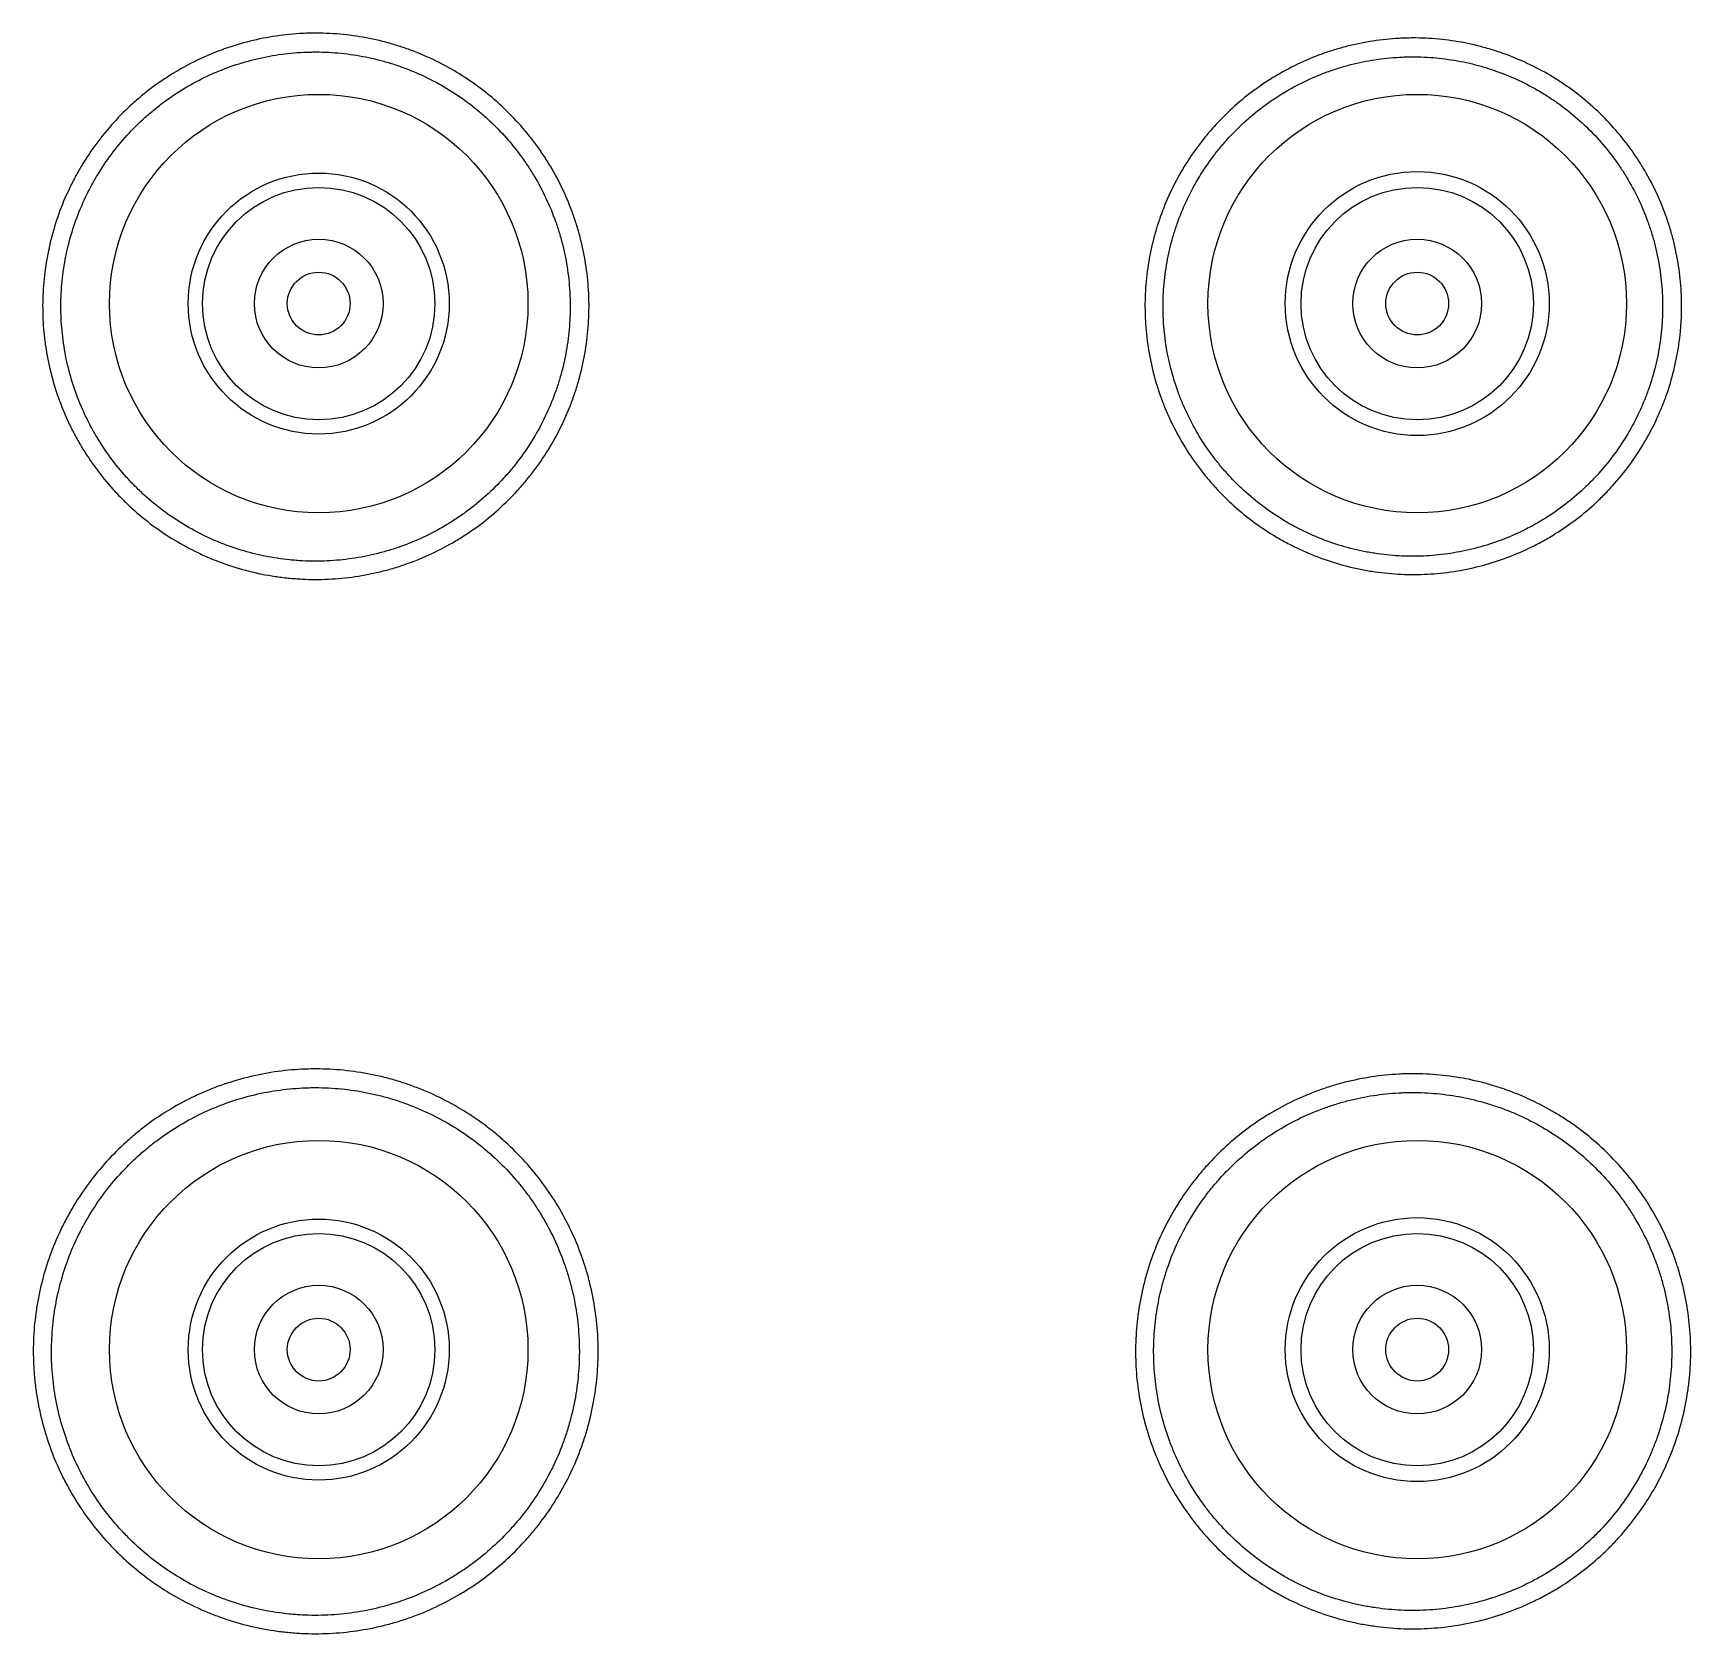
# Model space of a CAD drawing. Extents: x 60870 to 61464, y -29263 to -28843.
# Drawn here: x 61143.45 to 61175.14, y -29084.82 to -29054.22 of the extents above; entities that cross this region are included whole.
import ezdxf

# ---------------------------------------------------------------- set-up
doc = ezdxf.new("R2010")
doc.units = 0
doc.header["$LTSCALE"] = 7
doc.header["$MEASUREMENT"] = 0
doc.layers.add('08_ALL_FEATURES', color=7, linetype='CONTINUOUS')

msp = doc.modelspace()

# ---------------------------------------------------------------- linework, layer by layer
at = {"layer": '08_ALL_FEATURES', "color": 7, "linetype": 'Continuous'}
for centre, radius in [((61148.912, -29059.39), 4), ((61169.911, -29059.39), 4), ((61148.912, -29059.39), 2.495), ((61169.911, -29059.39), 2.523), ((61148.912, -29059.39), 2.221), ((61169.911, -29059.39), 2.221), ((61148.912, -29059.39), 1.23), ((61169.911, -29059.39), 1.23), ((61148.912, -29059.39), 0.6), ((61169.911, -29059.39), 0.6), ((61148.912, -29079.389), 4), ((61169.911, -29079.389), 4), ((61148.912, -29079.389), 2.495), ((61169.911, -29079.389), 2.523), ((61148.912, -29079.389), 2.221), ((61169.911, -29079.389), 2.221), ((61148.912, -29079.389), 1.23), ((61169.911, -29079.389), 1.23), ((61148.912, -29079.389), 0.6), ((61169.911, -29079.389), 0.6)]:
    msp.add_circle(centre, radius, dxfattribs=at)
for points, knots in [([(61143.69, -29060.197), (61143.683, -29060.154), (61143.678, -29060.112), (61143.667, -29060.026), (61143.653, -29059.898), (61143.644, -29059.77), (61143.633, -29059.515), (61143.633, -29059.174), (61143.667, -29058.835), (61143.706, -29058.581), (61143.72, -29058.497), (61143.746, -29058.37), (61143.755, -29058.328), (61143.774, -29058.244), (61143.784, -29058.202), (61143.837, -29057.995), (61143.936, -29057.669), (61144.067, -29057.355), (61144.177, -29057.124), (61144.216, -29057.048), (61144.276, -29056.934), (61144.297, -29056.897), (61144.34, -29056.822), (61144.361, -29056.785), (61144.472, -29056.6), (61144.568, -29056.458), (61144.772, -29056.185), (61144.988, -29055.923), (61145.229, -29055.682), (61145.388, -29055.538), (61145.421, -29055.51), (61145.486, -29055.454), (61145.519, -29055.426), (61145.619, -29055.344), (61145.687, -29055.292), (61145.893, -29055.139), (61146.177, -29054.951), (61146.477, -29054.791), (61146.709, -29054.682), (61146.787, -29054.647), (61146.906, -29054.598), (61146.946, -29054.582), (61147.026, -29054.551), (61147.067, -29054.536), (61147.269, -29054.464), (61147.433, -29054.415), (61147.764, -29054.333), (61147.93, -29054.3), (61148.267, -29054.251), (61148.437, -29054.234), (61148.651, -29054.224), (61148.694, -29054.222), (61148.781, -29054.22), (61148.824, -29054.22), (61148.953, -29054.22), (61149.038, -29054.222), (61149.294, -29054.235), (61149.633, -29054.269), (61149.967, -29054.336), (61150.215, -29054.399), (61150.298, -29054.422), (61150.421, -29054.459), (61150.462, -29054.472), (61150.544, -29054.5), (61150.585, -29054.514), (61150.787, -29054.586), (61150.944, -29054.652), (61151.252, -29054.798), (61151.402, -29054.878), (61151.693, -29055.054), (61151.835, -29055.149), (61152.008, -29055.277), (61152.042, -29055.303), (61152.11, -29055.357), (61152.211, -29055.437), (61152.308, -29055.521), (61152.497, -29055.693), (61152.737, -29055.935), (61152.953, -29056.198), (61153.106, -29056.404), (61153.155, -29056.475), (61153.227, -29056.582), (61153.25, -29056.618), (61153.296, -29056.691), (61153.319, -29056.728), (61153.429, -29056.912), (61153.589, -29057.214), (61153.719, -29057.529), (61153.805, -29057.772), (61153.832, -29057.853), (61153.869, -29057.977), (61153.881, -29058.018), (61153.904, -29058.101), (61153.915, -29058.143), (61153.967, -29058.351), (61154.033, -29058.687), (61154.065, -29059.028), (61154.075, -29059.243), (61154.077, -29059.287), (61154.079, -29059.373), (61154.08, -29059.502), (61154.076, -29059.63), (61154.063, -29059.885), (61154.028, -29060.224), (61153.961, -29060.558), (61153.898, -29060.807), (61153.875, -29060.889), (61153.837, -29061.013), (61153.824, -29061.054), (61153.797, -29061.135), (61153.782, -29061.176), (61153.71, -29061.377), (61153.578, -29061.692), (61153.417, -29061.992), (61153.241, -29062.284), (61153.146, -29062.426), (61153.017, -29062.598), (61152.991, -29062.633), (61152.937, -29062.7), (61152.857, -29062.8), (61152.773, -29062.897), (61152.6, -29063.086), (61152.359, -29063.326), (61152.095, -29063.542), (61151.923, -29063.669), (61151.888, -29063.694), (61151.818, -29063.743), (61151.782, -29063.767), (61151.675, -29063.839), (61151.602, -29063.885), (61151.381, -29064.016), (61151.08, -29064.176), (61150.766, -29064.305), (61150.525, -29064.391), (61150.443, -29064.418), (61150.32, -29064.455), (61150.279, -29064.467), (61150.196, -29064.489), (61150.154, -29064.5), (61149.945, -29064.552), (61149.777, -29064.585), (61149.44, -29064.634), (61149.271, -29064.65), (61148.931, -29064.666), (61148.76, -29064.666), (61148.546, -29064.655), (61148.503, -29064.652), (61148.418, -29064.646), (61148.375, -29064.642), (61148.246, -29064.629), (61148.161, -29064.618), (61147.908, -29064.58), (61147.574, -29064.513), (61147.248, -29064.413), (61147.007, -29064.326), (61146.927, -29064.295), (61146.809, -29064.246), (61146.769, -29064.229), (61146.69, -29064.194), (61146.651, -29064.176), (61146.457, -29064.083), (61146.307, -29064.002), (61146.015, -29063.827), (61145.874, -29063.732), (61145.601, -29063.528), (61145.469, -29063.42), (61145.31, -29063.275), (61145.279, -29063.246), (61145.216, -29063.186), (61145.124, -29063.096), (61145.036, -29063.003), (61144.864, -29062.813), (61144.649, -29062.549), (61144.46, -29062.265), (61144.329, -29062.045), (61144.287, -29061.971), (61144.226, -29061.857), (61144.206, -29061.818), (61144.168, -29061.741), (61144.149, -29061.703), (61144.058, -29061.508), (61143.928, -29061.193), (61143.83, -29060.867), (61143.748, -29060.536), (61143.714, -29060.368), (61143.69, -29060.197)], [0, 0, 0, 0, 0.003906, 0.003906, 0.007812, 0.015625, 0.015625, 0.03125, 0.046875, 0.046875, 0.054687, 0.054687, 0.058594, 0.058594, 0.0625, 0.0625, 0.078125, 0.09375, 0.09375, 0.101562, 0.101562, 0.105469, 0.105469, 0.109375, 0.109375, 0.125, 0.125, 0.140625, 0.15625, 0.15625, 0.160156, 0.160156, 0.164062, 0.164062, 0.171875, 0.171875, 0.1875, 0.203125, 0.203125, 0.210937, 0.210937, 0.214844, 0.214844, 0.21875, 0.21875, 0.234375, 0.234375, 0.25, 0.25, 0.265625, 0.265625, 0.269531, 0.269531, 0.273437, 0.273437, 0.28125, 0.28125, 0.296875, 0.3125, 0.3125, 0.320312, 0.320312, 0.324219, 0.324219, 0.328125, 0.328125, 0.34375, 0.34375, 0.359375, 0.359375, 0.375, 0.375, 0.378906, 0.378906, 0.382812, 0.390625, 0.390625, 0.40625, 0.421875, 0.421875, 0.429687, 0.429687, 0.433594, 0.433594, 0.4375, 0.4375, 0.453125, 0.46875, 0.46875, 0.476562, 0.476562, 0.480469, 0.480469, 0.484375, 0.484375, 0.5, 0.515625, 0.515625, 0.519531, 0.519531, 0.523437, 0.53125, 0.53125, 0.546875, 0.5625, 0.5625, 0.570312, 0.570312, 0.574219, 0.574219, 0.578125, 0.578125, 0.59375, 0.609375, 0.609375, 0.625, 0.625, 0.628906, 0.628906, 0.632812, 0.640625, 0.640625, 0.65625, 0.671875, 0.671875, 0.675781, 0.675781, 0.679687, 0.679687, 0.6875, 0.6875, 0.703125, 0.71875, 0.71875, 0.726562, 0.726562, 0.730469, 0.730469, 0.734375, 0.734375, 0.75, 0.75, 0.765625, 0.765625, 0.78125, 0.78125, 0.785156, 0.785156, 0.789062, 0.789062, 0.796875, 0.796875, 0.8125, 0.828125, 0.828125, 0.835937, 0.835937, 0.839844, 0.839844, 0.84375, 0.84375, 0.859375, 0.859375, 0.875, 0.875, 0.890625, 0.890625, 0.894531, 0.894531, 0.898437, 0.90625, 0.90625, 0.921875, 0.9375, 0.9375, 0.945312, 0.945312, 0.949219, 0.949219, 0.953125, 0.953125, 0.96875, 0.984375, 0.984375, 1, 1, 1, 1]), ([(61170.609, -29064.511), (61170.525, -29064.524), (61170.441, -29064.534), (61170.274, -29064.551), (61170.19, -29064.558), (61169.94, -29064.571), (61169.606, -29064.573), (61169.272, -29064.541), (61169.064, -29064.511), (61169.022, -29064.505), (61168.939, -29064.491), (61168.897, -29064.483), (61168.773, -29064.459), (61168.69, -29064.441), (61168.445, -29064.381), (61168.125, -29064.285), (61167.815, -29064.158), (61167.588, -29064.052), (61167.513, -29064.014), (61167.401, -29063.955), (61167.364, -29063.935), (61167.29, -29063.894), (61167.253, -29063.873), (61167.072, -29063.765), (61166.932, -29063.672), (61166.662, -29063.474), (61166.403, -29063.263), (61166.165, -29063.027), (61166.022, -29062.872), (61165.994, -29062.84), (61165.939, -29062.776), (61165.911, -29062.744), (61165.831, -29062.646), (61165.779, -29062.58), (61165.628, -29062.378), (61165.441, -29062.101), (61165.282, -29061.807), (61165.173, -29061.58), (61165.139, -29061.503), (61165.09, -29061.387), (61165.074, -29061.347), (61165.043, -29061.269), (61165.028, -29061.229), (61164.956, -29061.031), (61164.907, -29060.87), (61164.824, -29060.546), (61164.791, -29060.383), (61164.741, -29060.052), (61164.723, -29059.885), (61164.712, -29059.674), (61164.71, -29059.632), (61164.708, -29059.547), (61164.706, -29059.421), (61164.708, -29059.295), (61164.72, -29059.043), (61164.751, -29058.71), (61164.815, -29058.382), (61164.875, -29058.137), (61164.897, -29058.056), (61164.933, -29057.935), (61164.946, -29057.894), (61164.972, -29057.814), (61164.985, -29057.774), (61165.056, -29057.575), (61165.183, -29057.265), (61165.339, -29056.97), (61165.509, -29056.682), (61165.602, -29056.542), (61165.727, -29056.371), (61165.753, -29056.338), (61165.804, -29056.271), (61165.883, -29056.172), (61165.965, -29056.076), (61166.133, -29055.889), (61166.368, -29055.652), (61166.626, -29055.438), (61166.827, -29055.287), (61166.896, -29055.238), (61167.036, -29055.143), (61167.108, -29055.098), (61167.324, -29054.967), (61167.619, -29054.807), (61167.928, -29054.678), (61168.165, -29054.591), (61168.245, -29054.565), (61168.407, -29054.515), (61168.489, -29054.492), (61168.734, -29054.429), (61169.063, -29054.363), (61169.398, -29054.328), (61169.61, -29054.317), (61169.652, -29054.315), (61169.736, -29054.313), (61169.863, -29054.311), (61169.989, -29054.314), (61170.24, -29054.325), (61170.572, -29054.357), (61170.901, -29054.421), (61171.146, -29054.481), (61171.227, -29054.504), (61171.389, -29054.552), (61171.47, -29054.578), (61171.708, -29054.663), (61172.017, -29054.79), (61172.313, -29054.946), (61172.529, -29055.075), (61172.6, -29055.119), (61172.705, -29055.189), (61172.74, -29055.213), (61172.809, -29055.261), (61172.843, -29055.286), (61173.014, -29055.411), (61173.144, -29055.517), (61173.393, -29055.741), (61173.63, -29055.977), (61173.843, -29056.235), (61173.969, -29056.404), (61173.994, -29056.438), (61174.043, -29056.507), (61174.067, -29056.542), (61174.138, -29056.647), (61174.183, -29056.718), (61174.314, -29056.934), (61174.472, -29057.228), (61174.601, -29057.537), (61174.687, -29057.773), (61174.714, -29057.853), (61174.751, -29057.973), (61174.763, -29058.014), (61174.786, -29058.095), (61174.797, -29058.136), (61174.849, -29058.341), (61174.882, -29058.506), (61174.932, -29058.836), (61174.949, -29059.003), (61174.966, -29059.336), (61174.967, -29059.504), (61174.958, -29059.715), (61174.955, -29059.757), (61174.949, -29059.841), (61174.946, -29059.884), (61174.934, -29060.01), (61174.924, -29060.093), (61174.888, -29060.342), (61174.823, -29060.67), (61174.728, -29060.991), (61174.644, -29061.228), (61174.614, -29061.307), (61174.566, -29061.424), (61174.549, -29061.463), (61174.515, -29061.54), (61174.498, -29061.579), (61174.408, -29061.77), (61174.251, -29062.066), (61174.067, -29062.344), (61173.868, -29062.614), (61173.762, -29062.744), (61173.621, -29062.901), (61173.592, -29062.932), (61173.534, -29062.994), (61173.446, -29063.085), (61173.355, -29063.172), (61173.17, -29063.341), (61172.912, -29063.554), (61172.635, -29063.741), (61172.419, -29063.872), (61172.346, -29063.914), (61172.234, -29063.974), (61172.197, -29063.994), (61172.122, -29064.032), (61172.084, -29064.05), (61171.894, -29064.141), (61171.585, -29064.27), (61171.266, -29064.369), (61170.941, -29064.452), (61170.776, -29064.485), (61170.609, -29064.511)], [0, 0, 0, 0, 0.007813, 0.007813, 0.015625, 0.015625, 0.03125, 0.046875, 0.046875, 0.050781, 0.050781, 0.054688, 0.054688, 0.0625, 0.0625, 0.078125, 0.09375, 0.09375, 0.101563, 0.101563, 0.105469, 0.105469, 0.109375, 0.109375, 0.125, 0.125, 0.140625, 0.15625, 0.15625, 0.160156, 0.160156, 0.164063, 0.164063, 0.171875, 0.171875, 0.1875, 0.203125, 0.203125, 0.210938, 0.210938, 0.214844, 0.214844, 0.21875, 0.21875, 0.234375, 0.234375, 0.25, 0.25, 0.265625, 0.265625, 0.269531, 0.269531, 0.273438, 0.28125, 0.28125, 0.296875, 0.3125, 0.3125, 0.320313, 0.320313, 0.324219, 0.324219, 0.328125, 0.328125, 0.34375, 0.359375, 0.359375, 0.375, 0.375, 0.378906, 0.378906, 0.382813, 0.390625, 0.390625, 0.40625, 0.421875, 0.421875, 0.429688, 0.429688, 0.4375, 0.4375, 0.453125, 0.46875, 0.46875, 0.476563, 0.476563, 0.484375, 0.484375, 0.5, 0.515625, 0.515625, 0.519531, 0.519531, 0.523438, 0.53125, 0.53125, 0.546875, 0.5625, 0.5625, 0.570313, 0.570313, 0.578125, 0.578125, 0.59375, 0.609375, 0.609375, 0.617188, 0.617188, 0.621094, 0.621094, 0.625, 0.625, 0.640625, 0.640625, 0.65625, 0.671875, 0.671875, 0.675781, 0.675781, 0.679688, 0.679688, 0.6875, 0.6875, 0.703125, 0.71875, 0.71875, 0.726563, 0.726563, 0.730469, 0.730469, 0.734375, 0.734375, 0.75, 0.75, 0.765625, 0.765625, 0.78125, 0.78125, 0.785156, 0.785156, 0.789063, 0.789063, 0.796875, 0.796875, 0.8125, 0.828125, 0.828125, 0.835938, 0.835938, 0.839844, 0.839844, 0.84375, 0.84375, 0.859375, 0.875, 0.875, 0.890625, 0.890625, 0.894531, 0.894531, 0.898438, 0.90625, 0.90625, 0.921875, 0.9375, 0.9375, 0.945313, 0.945313, 0.949219, 0.949219, 0.953125, 0.953125, 0.96875, 0.984375, 0.984375, 1, 1, 1, 1]), ([(61144.034, -29060.148), (61144.057, -29060.307), (61144.088, -29060.464), (61144.164, -29060.772), (61144.255, -29061.076), (61144.376, -29061.371), (61144.461, -29061.552), (61144.479, -29061.588), (61144.514, -29061.66), (61144.533, -29061.696), (61144.589, -29061.802), (61144.628, -29061.871), (61144.751, -29062.077), (61144.927, -29062.341), (61145.127, -29062.587), (61145.287, -29062.765), (61145.369, -29062.851), (61145.455, -29062.936), (61145.513, -29062.991), (61145.542, -29063.019), (61145.69, -29063.154), (61145.813, -29063.255), (61146.068, -29063.445), (61146.199, -29063.533), (61146.471, -29063.697), (61146.611, -29063.773), (61146.792, -29063.859), (61146.829, -29063.876), (61146.902, -29063.909), (61147.012, -29063.956), (61147.124, -29064), (61147.349, -29064.081), (61147.652, -29064.173), (61147.963, -29064.236), (61148.199, -29064.272), (61148.279, -29064.282), (61148.398, -29064.294), (61148.438, -29064.298), (61148.518, -29064.304), (61148.558, -29064.307), (61148.758, -29064.317), (61149.076, -29064.318), (61149.392, -29064.288), (61149.706, -29064.242), (61149.863, -29064.212), (61150.057, -29064.163), (61150.096, -29064.153), (61150.174, -29064.132), (61150.289, -29064.099), (61150.403, -29064.062), (61150.628, -29063.982), (61150.921, -29063.862), (61151.202, -29063.713), (61151.407, -29063.591), (61151.475, -29063.548), (61151.576, -29063.481), (61151.609, -29063.459), (61151.674, -29063.413), (61151.837, -29063.296), (61152.114, -29063.07), (61152.339, -29062.847), (61152.499, -29062.671), (61152.552, -29062.61), (61152.653, -29062.487), (61152.703, -29062.424), (61152.847, -29062.231), (61152.936, -29062.099), (61153.1, -29061.827), (61153.251, -29061.548), (61153.374, -29061.254), (61153.442, -29061.067), (61153.455, -29061.029), (61153.48, -29060.953), (61153.493, -29060.914), (61153.528, -29060.799), (61153.55, -29060.722), (61153.608, -29060.49), (61153.671, -29060.179), (61153.704, -29059.864), (61153.716, -29059.625), (61153.719, -29059.546), (61153.719, -29059.426), (61153.719, -29059.386), (61153.717, -29059.305), (61153.716, -29059.265), (61153.707, -29059.065), (61153.676, -29058.747), (61153.615, -29058.433), (61153.567, -29058.239), (61153.557, -29058.2), (61153.536, -29058.123), (61153.525, -29058.084), (61153.49, -29057.969), (61153.465, -29057.893), (61153.385, -29057.667), (61153.263, -29057.373), (61153.114, -29057.091), (61153.012, -29056.919), (61152.991, -29056.885), (61152.948, -29056.817), (61152.926, -29056.784), (61152.859, -29056.683), (61152.813, -29056.618), (61152.671, -29056.426), (61152.47, -29056.18), (61152.246, -29055.955), (61152.07, -29055.794), (61151.979, -29055.716), (61151.886, -29055.641), (61151.822, -29055.591), (61151.79, -29055.567), (61151.63, -29055.447), (61151.497, -29055.358), (61151.225, -29055.195), (61151.086, -29055.12), (61150.799, -29054.983), (61150.652, -29054.922), (61150.464, -29054.854), (61150.426, -29054.841), (61150.35, -29054.816), (61150.311, -29054.803), (61150.196, -29054.768), (61150.119, -29054.747), (61149.888, -29054.688), (61149.577, -29054.626), (61149.261, -29054.594), (61149.022, -29054.582), (61148.942, -29054.58), (61148.822, -29054.579), (61148.782, -29054.58), (61148.702, -29054.582), (61148.662, -29054.583), (61148.462, -29054.593), (61148.303, -29054.608), (61147.989, -29054.654), (61147.834, -29054.684), (61147.526, -29054.761), (61147.373, -29054.807), (61147.184, -29054.874), (61147.146, -29054.888), (61147.072, -29054.917), (61146.96, -29054.961), (61146.85, -29055.009), (61146.635, -29055.111), (61146.355, -29055.26), (61146.09, -29055.435), (61145.897, -29055.577), (61145.834, -29055.627), (61145.741, -29055.703), (61145.71, -29055.729), (61145.649, -29055.781), (61145.619, -29055.807), (61145.471, -29055.941), (61145.246, -29056.165), (61145.044, -29056.41), (61144.854, -29056.665), (61144.765, -29056.797), (61144.641, -29057.004), (61144.601, -29057.073), (61144.525, -29057.214), (61144.489, -29057.285), (61144.387, -29057.5), (61144.265, -29057.793), (61144.172, -29058.097), (61144.123, -29058.29), (61144.113, -29058.329), (61144.096, -29058.407), (61144.087, -29058.446), (61144.063, -29058.565), (61144.049, -29058.643), (61144.014, -29058.88), (61143.982, -29059.196), (61143.981, -29059.513), (61143.995, -29059.83), (61144.011, -29059.989), (61144.034, -29060.148)], [0, 0, 0, 0, 0.015625, 0.015625, 0.03125, 0.046875, 0.046875, 0.050781, 0.050781, 0.054688, 0.054688, 0.0625, 0.0625, 0.078125, 0.09375, 0.09375, 0.101563, 0.105469, 0.105469, 0.109375, 0.109375, 0.125, 0.125, 0.140625, 0.140625, 0.15625, 0.15625, 0.160156, 0.160156, 0.164063, 0.171875, 0.171875, 0.1875, 0.203125, 0.203125, 0.210938, 0.210938, 0.214844, 0.214844, 0.21875, 0.21875, 0.234375, 0.25, 0.25, 0.265625, 0.265625, 0.269531, 0.269531, 0.273438, 0.28125, 0.28125, 0.296875, 0.3125, 0.3125, 0.320313, 0.320313, 0.324219, 0.324219, 0.328125, 0.34375, 0.359375, 0.359375, 0.367188, 0.367188, 0.375, 0.375, 0.390625, 0.390625, 0.40625, 0.421875, 0.421875, 0.425781, 0.425781, 0.429688, 0.429688, 0.4375, 0.4375, 0.453125, 0.46875, 0.46875, 0.476563, 0.476563, 0.480469, 0.480469, 0.484375, 0.484375, 0.5, 0.515625, 0.515625, 0.519531, 0.519531, 0.523438, 0.523438, 0.53125, 0.53125, 0.546875, 0.5625, 0.5625, 0.566406, 0.566406, 0.570313, 0.570313, 0.578125, 0.578125, 0.59375, 0.609375, 0.609375, 0.617188, 0.621094, 0.621094, 0.625, 0.625, 0.640625, 0.640625, 0.65625, 0.65625, 0.671875, 0.671875, 0.675781, 0.675781, 0.679688, 0.679688, 0.6875, 0.6875, 0.703125, 0.71875, 0.71875, 0.726563, 0.726563, 0.730469, 0.730469, 0.734375, 0.734375, 0.75, 0.75, 0.765625, 0.765625, 0.78125, 0.78125, 0.785156, 0.785156, 0.789063, 0.796875, 0.796875, 0.8125, 0.828125, 0.828125, 0.835938, 0.835938, 0.839844, 0.839844, 0.84375, 0.84375, 0.859375, 0.875, 0.875, 0.890625, 0.890625, 0.898438, 0.898438, 0.90625, 0.90625, 0.921875, 0.9375, 0.9375, 0.941406, 0.941406, 0.945313, 0.945313, 0.953125, 0.953125, 0.96875, 0.984375, 0.984375, 1, 1, 1, 1]), ([(61170.553, -29064.165), (61170.709, -29064.141), (61170.863, -29064.11), (61171.165, -29064.032), (61171.462, -29063.94), (61171.749, -29063.82), (61171.926, -29063.735), (61171.961, -29063.718), (61172.031, -29063.682), (61172.066, -29063.664), (61172.17, -29063.607), (61172.238, -29063.568), (61172.439, -29063.447), (61172.697, -29063.272), (61172.936, -29063.073), (61173.109, -29062.915), (61173.193, -29062.834), (61173.275, -29062.749), (61173.329, -29062.692), (61173.356, -29062.663), (61173.487, -29062.517), (61173.586, -29062.395), (61173.77, -29062.144), (61173.941, -29061.885), (61174.087, -29061.609), (61174.17, -29061.431), (61174.187, -29061.395), (61174.218, -29061.323), (61174.233, -29061.287), (61174.278, -29061.178), (61174.306, -29061.104), (61174.384, -29060.883), (61174.472, -29060.585), (61174.532, -29060.279), (61174.565, -29060.047), (61174.574, -29059.97), (61174.585, -29059.852), (61174.589, -29059.813), (61174.594, -29059.734), (61174.596, -29059.695), (61174.605, -29059.499), (61174.604, -29059.343), (61174.587, -29059.032), (61174.571, -29058.877), (61174.524, -29058.57), (61174.493, -29058.416), (61174.444, -29058.226), (61174.434, -29058.188), (61174.413, -29058.112), (61174.379, -29057.999), (61174.342, -29057.888), (61174.262, -29057.668), (61174.141, -29057.381), (61173.993, -29057.107), (61173.872, -29056.906), (61173.829, -29056.84), (61173.763, -29056.742), (61173.741, -29056.709), (61173.695, -29056.645), (61173.579, -29056.487), (61173.355, -29056.217), (61173.134, -29055.998), (61172.902, -29055.79), (61172.781, -29055.691), (61172.59, -29055.551), (61172.526, -29055.506), (61172.395, -29055.42), (61172.329, -29055.378), (61172.128, -29055.259), (61171.853, -29055.114), (61171.564, -29054.996), (61171.379, -29054.931), (61171.342, -29054.918), (61171.267, -29054.894), (61171.23, -29054.882), (61171.117, -29054.848), (61171.041, -29054.828), (61170.813, -29054.772), (61170.507, -29054.713), (61170.197, -29054.684), (61169.963, -29054.673), (61169.885, -29054.672), (61169.768, -29054.672), (61169.728, -29054.673), (61169.65, -29054.675), (61169.61, -29054.677), (61169.414, -29054.687), (61169.102, -29054.72), (61168.795, -29054.782), (61168.605, -29054.831), (61168.567, -29054.841), (61168.491, -29054.863), (61168.454, -29054.874), (61168.341, -29054.909), (61168.266, -29054.934), (61168.046, -29055.014), (61167.758, -29055.136), (61167.483, -29055.285), (61167.316, -29055.386), (61167.282, -29055.407), (61167.216, -29055.45), (61167.183, -29055.471), (61167.085, -29055.538), (61167.021, -29055.583), (61166.834, -29055.724), (61166.594, -29055.923), (61166.376, -29056.145), (61166.22, -29056.319), (61166.143, -29056.408), (61166.07, -29056.5), (61166.022, -29056.563), (61165.999, -29056.594), (61165.882, -29056.753), (61165.796, -29056.884), (61165.638, -29057.152), (61165.493, -29057.427), (61165.375, -29057.716), (61165.31, -29057.901), (61165.297, -29057.938), (61165.273, -29058.013), (61165.261, -29058.051), (61165.228, -29058.164), (61165.207, -29058.239), (61165.152, -29058.467), (61165.093, -29058.773), (61165.064, -29059.083), (61165.054, -29059.317), (61165.052, -29059.395), (61165.053, -29059.513), (61165.054, -29059.552), (61165.056, -29059.631), (61165.058, -29059.67), (61165.069, -29059.866), (61165.085, -29060.022), (61165.132, -29060.329), (61165.164, -29060.482), (61165.241, -29060.783), (61165.287, -29060.933), (61165.354, -29061.117), (61165.368, -29061.154), (61165.397, -29061.227), (61165.441, -29061.337), (61165.49, -29061.444), (61165.591, -29061.655), (61165.739, -29061.929), (61165.914, -29062.187), (61166.054, -29062.374), (61166.103, -29062.436), (61166.178, -29062.526), (61166.204, -29062.557), (61166.256, -29062.616), (61166.282, -29062.645), (61166.415, -29062.79), (61166.637, -29063.009), (61166.878, -29063.205), (61167.129, -29063.389), (61167.26, -29063.475), (61167.429, -29063.576), (61167.463, -29063.595), (61167.532, -29063.634), (61167.636, -29063.69), (61167.741, -29063.742), (61167.953, -29063.841), (61168.241, -29063.958), (61168.54, -29064.047), (61168.768, -29064.103), (61168.844, -29064.119), (61168.96, -29064.142), (61168.999, -29064.149), (61169.077, -29064.162), (61169.115, -29064.168), (61169.309, -29064.195), (61169.62, -29064.224), (61169.931, -29064.222), (61170.242, -29064.205), (61170.398, -29064.189), (61170.553, -29064.165)], [0, 0, 0, 0, 0.015625, 0.015625, 0.03125, 0.046875, 0.046875, 0.050781, 0.050781, 0.054688, 0.054688, 0.0625, 0.0625, 0.078125, 0.09375, 0.09375, 0.101563, 0.105469, 0.105469, 0.109375, 0.109375, 0.125, 0.125, 0.140625, 0.15625, 0.15625, 0.160156, 0.160156, 0.164063, 0.164063, 0.171875, 0.171875, 0.1875, 0.203125, 0.203125, 0.210938, 0.210938, 0.214844, 0.214844, 0.21875, 0.21875, 0.234375, 0.234375, 0.25, 0.25, 0.265625, 0.265625, 0.269531, 0.269531, 0.273438, 0.28125, 0.28125, 0.296875, 0.3125, 0.3125, 0.320313, 0.320313, 0.324219, 0.324219, 0.328125, 0.34375, 0.359375, 0.359375, 0.375, 0.375, 0.382813, 0.382813, 0.390625, 0.390625, 0.40625, 0.421875, 0.421875, 0.425781, 0.425781, 0.429688, 0.429688, 0.4375, 0.4375, 0.453125, 0.46875, 0.46875, 0.476563, 0.476563, 0.480469, 0.480469, 0.484375, 0.484375, 0.5, 0.515625, 0.515625, 0.519531, 0.519531, 0.523438, 0.523438, 0.53125, 0.53125, 0.546875, 0.5625, 0.5625, 0.566406, 0.566406, 0.570313, 0.570313, 0.578125, 0.578125, 0.59375, 0.609375, 0.609375, 0.617188, 0.621094, 0.621094, 0.625, 0.625, 0.640625, 0.640625, 0.65625, 0.671875, 0.671875, 0.675781, 0.675781, 0.679688, 0.679688, 0.6875, 0.6875, 0.703125, 0.71875, 0.71875, 0.726563, 0.726563, 0.730469, 0.730469, 0.734375, 0.734375, 0.75, 0.75, 0.765625, 0.765625, 0.78125, 0.78125, 0.785156, 0.785156, 0.789063, 0.796875, 0.796875, 0.8125, 0.828125, 0.828125, 0.835938, 0.835938, 0.839844, 0.839844, 0.84375, 0.84375, 0.859375, 0.875, 0.875, 0.890625, 0.890625, 0.894531, 0.894531, 0.898438, 0.90625, 0.90625, 0.921875, 0.9375, 0.9375, 0.945313, 0.945313, 0.949219, 0.949219, 0.953125, 0.953125, 0.96875, 0.984375, 0.984375, 1, 1, 1, 1]), ([(61143.513, -29080.208), (61143.507, -29080.164), (61143.501, -29080.12), (61143.49, -29080.032), (61143.475, -29079.899), (61143.466, -29079.767), (61143.453, -29079.503), (61143.454, -29079.151), (61143.488, -29078.801), (61143.528, -29078.538), (61143.543, -29078.451), (61143.569, -29078.319), (61143.578, -29078.276), (61143.598, -29078.189), (61143.608, -29078.146), (61143.662, -29077.931), (61143.765, -29077.594), (61143.9, -29077.269), (61144.013, -29077.03), (61144.053, -29076.952), (61144.116, -29076.835), (61144.137, -29076.796), (61144.181, -29076.718), (61144.203, -29076.68), (61144.318, -29076.489), (61144.417, -29076.342), (61144.627, -29076.059), (61144.85, -29075.788), (61145.1, -29075.538), (61145.264, -29075.39), (61145.297, -29075.36), (61145.365, -29075.302), (61145.399, -29075.273), (61145.502, -29075.189), (61145.572, -29075.134), (61145.785, -29074.977), (61146.078, -29074.781), (61146.389, -29074.616), (61146.628, -29074.502), (61146.709, -29074.467), (61146.832, -29074.416), (61146.873, -29074.399), (61146.956, -29074.367), (61146.998, -29074.352), (61147.207, -29074.277), (61147.377, -29074.226), (61147.718, -29074.141), (61147.891, -29074.107), (61148.239, -29074.055), (61148.415, -29074.038), (61148.636, -29074.027), (61148.681, -29074.025), (61148.77, -29074.023), (61148.814, -29074.023), (61148.948, -29074.023), (61149.036, -29074.025), (61149.301, -29074.038), (61149.651, -29074.073), (61149.996, -29074.142), (61150.253, -29074.206), (61150.339, -29074.23), (61150.466, -29074.268), (61150.509, -29074.282), (61150.593, -29074.31), (61150.635, -29074.324), (61150.844, -29074.399), (61151.007, -29074.467), (61151.325, -29074.617), (61151.48, -29074.7), (61151.782, -29074.881), (61151.929, -29074.98), (61152.108, -29075.112), (61152.143, -29075.139), (61152.214, -29075.194), (61152.318, -29075.277), (61152.418, -29075.364), (61152.614, -29075.542), (61152.863, -29075.791), (61153.086, -29076.063), (61153.244, -29076.276), (61153.295, -29076.349), (61153.369, -29076.46), (61153.394, -29076.497), (61153.441, -29076.572), (61153.465, -29076.61), (61153.579, -29076.8), (61153.745, -29077.112), (61153.88, -29077.439), (61153.969, -29077.689), (61153.997, -29077.773), (61154.036, -29077.901), (61154.048, -29077.944), (61154.072, -29078.03), (61154.083, -29078.073), (61154.137, -29078.288), (61154.205, -29078.635), (61154.24, -29078.988), (61154.25, -29079.21), (61154.252, -29079.255), (61154.254, -29079.344), (61154.255, -29079.477), (61154.251, -29079.61), (61154.238, -29079.874), (61154.203, -29080.224), (61154.133, -29080.569), (61154.069, -29080.827), (61154.045, -29080.912), (61154.006, -29081.04), (61153.992, -29081.082), (61153.964, -29081.167), (61153.95, -29081.209), (61153.875, -29081.417), (61153.739, -29081.743), (61153.573, -29082.053), (61153.391, -29082.355), (61153.293, -29082.502), (61153.16, -29082.68), (61153.133, -29082.716), (61153.078, -29082.786), (61152.994, -29082.889), (61152.908, -29082.99), (61152.73, -29083.185), (61152.481, -29083.433), (61152.208, -29083.657), (61152.03, -29083.788), (61151.994, -29083.814), (61151.921, -29083.865), (61151.884, -29083.891), (61151.773, -29083.965), (61151.698, -29084.012), (61151.47, -29084.148), (61151.159, -29084.314), (61150.834, -29084.448), (61150.585, -29084.537), (61150.501, -29084.564), (61150.374, -29084.603), (61150.331, -29084.615), (61150.245, -29084.639), (61150.202, -29084.65), (61149.986, -29084.704), (61149.813, -29084.738), (61149.464, -29084.789), (61149.289, -29084.806), (61148.938, -29084.823), (61148.761, -29084.823), (61148.54, -29084.812), (61148.495, -29084.809), (61148.407, -29084.802), (61148.362, -29084.798), (61148.229, -29084.785), (61148.142, -29084.774), (61147.879, -29084.735), (61147.534, -29084.666), (61147.197, -29084.563), (61146.948, -29084.474), (61146.866, -29084.442), (61146.743, -29084.391), (61146.702, -29084.373), (61146.62, -29084.337), (61146.58, -29084.318), (61146.379, -29084.223), (61146.224, -29084.14), (61145.922, -29083.958), (61145.776, -29083.86), (61145.493, -29083.651), (61145.357, -29083.538), (61145.192, -29083.389), (61145.16, -29083.359), (61145.095, -29083.297), (61145, -29083.204), (61144.908, -29083.108), (61144.731, -29082.911), (61144.508, -29082.639), (61144.312, -29082.346), (61144.176, -29082.118), (61144.133, -29082.041), (61144.07, -29081.924), (61144.049, -29081.884), (61144.009, -29081.804), (61143.99, -29081.764), (61143.895, -29081.564), (61143.761, -29081.238), (61143.659, -29080.901), (61143.574, -29080.559), (61143.539, -29080.385), (61143.513, -29080.208)], [0, 0, 0, 0, 0.003906, 0.003906, 0.007812, 0.015625, 0.015625, 0.03125, 0.046875, 0.046875, 0.054687, 0.054687, 0.058594, 0.058594, 0.0625, 0.0625, 0.078125, 0.09375, 0.09375, 0.101562, 0.101562, 0.105469, 0.105469, 0.109375, 0.109375, 0.125, 0.125, 0.140625, 0.15625, 0.15625, 0.160156, 0.160156, 0.164062, 0.164062, 0.171875, 0.171875, 0.1875, 0.203125, 0.203125, 0.210938, 0.210938, 0.214844, 0.214844, 0.21875, 0.21875, 0.234375, 0.234375, 0.25, 0.25, 0.265625, 0.265625, 0.269531, 0.269531, 0.273438, 0.273438, 0.28125, 0.28125, 0.296875, 0.3125, 0.3125, 0.320313, 0.320313, 0.324219, 0.324219, 0.328125, 0.328125, 0.34375, 0.34375, 0.359375, 0.359375, 0.375, 0.375, 0.378906, 0.378906, 0.382813, 0.390625, 0.390625, 0.40625, 0.421875, 0.421875, 0.429688, 0.429688, 0.433594, 0.433594, 0.4375, 0.4375, 0.453125, 0.46875, 0.46875, 0.476563, 0.476563, 0.480469, 0.480469, 0.484375, 0.484375, 0.5, 0.515625, 0.515625, 0.519531, 0.519531, 0.523438, 0.53125, 0.53125, 0.546875, 0.5625, 0.5625, 0.570313, 0.570313, 0.574219, 0.574219, 0.578125, 0.578125, 0.59375, 0.609375, 0.609375, 0.625, 0.625, 0.628906, 0.628906, 0.632813, 0.640625, 0.640625, 0.65625, 0.671875, 0.671875, 0.675781, 0.675781, 0.679688, 0.679688, 0.6875, 0.6875, 0.703125, 0.71875, 0.71875, 0.726563, 0.726563, 0.730469, 0.730469, 0.734375, 0.734375, 0.75, 0.75, 0.765625, 0.765625, 0.78125, 0.78125, 0.785156, 0.785156, 0.789063, 0.789063, 0.796875, 0.796875, 0.8125, 0.828125, 0.828125, 0.835938, 0.835938, 0.839844, 0.839844, 0.84375, 0.84375, 0.859375, 0.859375, 0.875, 0.875, 0.890625, 0.890625, 0.894531, 0.894531, 0.898438, 0.90625, 0.90625, 0.921875, 0.9375, 0.9375, 0.945313, 0.945313, 0.949219, 0.949219, 0.953125, 0.953125, 0.96875, 0.984375, 0.984375, 1, 1, 1, 1]), ([(61170.63, -29084.666), (61170.456, -29084.693), (61170.283, -29084.71), (61169.937, -29084.729), (61169.592, -29084.73), (61169.247, -29084.697), (61169.031, -29084.666), (61168.988, -29084.659), (61168.902, -29084.645), (61168.859, -29084.637), (61168.73, -29084.612), (61168.645, -29084.593), (61168.392, -29084.53), (61168.06, -29084.431), (61167.74, -29084.3), (61167.505, -29084.19), (61167.427, -29084.151), (61167.311, -29084.09), (61167.273, -29084.069), (61167.197, -29084.026), (61167.159, -29084.004), (61166.971, -29083.892), (61166.826, -29083.796), (61166.547, -29083.591), (61166.279, -29083.373), (61166.033, -29083.129), (61165.886, -29082.968), (61165.857, -29082.935), (61165.799, -29082.869), (61165.771, -29082.836), (61165.687, -29082.735), (61165.634, -29082.666), (61165.478, -29082.457), (61165.285, -29082.17), (61165.12, -29081.866), (61165.008, -29081.631), (61164.972, -29081.552), (61164.905, -29081.391), (61164.873, -29081.309), (61164.784, -29081.063), (61164.733, -29080.897), (61164.648, -29080.561), (61164.613, -29080.392), (61164.561, -29080.05), (61164.543, -29079.877), (61164.532, -29079.659), (61164.53, -29079.615), (61164.528, -29079.528), (61164.525, -29079.397), (61164.528, -29079.266), (61164.54, -29079.007), (61164.573, -29078.662), (61164.639, -29078.323), (61164.701, -29078.069), (61164.724, -29077.985), (61164.762, -29077.86), (61164.775, -29077.818), (61164.802, -29077.735), (61164.816, -29077.693), (61164.888, -29077.488), (61165.02, -29077.167), (61165.182, -29076.862), (61165.359, -29076.564), (61165.454, -29076.419), (61165.584, -29076.243), (61165.611, -29076.208), (61165.664, -29076.139), (61165.745, -29076.036), (61165.83, -29075.937), (61166.004, -29075.744), (61166.247, -29075.499), (61166.514, -29075.278), (61166.723, -29075.121), (61166.794, -29075.071), (61166.94, -29074.973), (61167.013, -29074.926), (61167.237, -29074.791), (61167.542, -29074.626), (61167.862, -29074.492), (61168.108, -29074.403), (61168.191, -29074.375), (61168.358, -29074.324), (61168.442, -29074.3), (61168.696, -29074.236), (61169.037, -29074.167), (61169.384, -29074.132), (61169.602, -29074.12), (61169.646, -29074.118), (61169.733, -29074.116), (61169.864, -29074.114), (61169.994, -29074.117), (61170.254, -29074.129), (61170.598, -29074.162), (61170.938, -29074.229), (61171.191, -29074.291), (61171.275, -29074.314), (61171.443, -29074.365), (61171.526, -29074.392), (61171.772, -29074.479), (61172.093, -29074.611), (61172.398, -29074.773), (61172.621, -29074.906), (61172.695, -29074.952), (61172.804, -29075.024), (61172.84, -29075.049), (61172.911, -29075.099), (61172.947, -29075.124), (61173.123, -29075.254), (61173.258, -29075.364), (61173.515, -29075.596), (61173.76, -29075.84), (61173.981, -29076.107), (61174.111, -29076.282), (61174.137, -29076.317), (61174.187, -29076.388), (61174.212, -29076.424), (61174.286, -29076.533), (61174.332, -29076.607), (61174.467, -29076.83), (61174.631, -29077.135), (61174.764, -29077.454), (61174.853, -29077.699), (61174.88, -29077.781), (61174.919, -29077.906), (61174.931, -29077.948), (61174.955, -29078.032), (61174.966, -29078.075), (61175.02, -29078.286), (61175.054, -29078.457), (61175.106, -29078.799), (61175.123, -29078.971), (61175.141, -29079.316), (61175.142, -29079.49), (61175.13, -29079.751), (61175.123, -29079.839), (61175.107, -29080.013), (61175.096, -29080.099), (61175.059, -29080.357), (61174.992, -29080.696), (61174.893, -29081.028), (61174.806, -29081.273), (61174.775, -29081.354), (61174.725, -29081.476), (61174.708, -29081.516), (61174.673, -29081.596), (61174.655, -29081.636), (61174.562, -29081.833), (61174.399, -29082.14), (61174.208, -29082.428), (61174.003, -29082.706), (61173.893, -29082.841), (61173.747, -29083.003), (61173.717, -29083.036), (61173.657, -29083.099), (61173.566, -29083.193), (61173.472, -29083.283), (61173.28, -29083.458), (61173.013, -29083.678), (61172.726, -29083.872), (61172.503, -29084.007), (61172.427, -29084.05), (61172.311, -29084.112), (61172.273, -29084.133), (61172.195, -29084.172), (61172.155, -29084.191), (61171.959, -29084.285), (61171.639, -29084.419), (61171.309, -29084.52), (61170.973, -29084.606), (61170.803, -29084.64), (61170.63, -29084.666)], [0, 0, 0, 0, 0.015625, 0.015625, 0.03125, 0.046875, 0.046875, 0.050781, 0.050781, 0.054688, 0.054688, 0.0625, 0.0625, 0.078125, 0.09375, 0.09375, 0.101563, 0.101563, 0.105469, 0.105469, 0.109375, 0.109375, 0.125, 0.125, 0.140625, 0.15625, 0.15625, 0.160156, 0.160156, 0.164063, 0.164063, 0.171875, 0.171875, 0.1875, 0.203125, 0.203125, 0.210938, 0.210938, 0.21875, 0.21875, 0.234375, 0.234375, 0.25, 0.25, 0.265625, 0.265625, 0.269531, 0.269531, 0.273438, 0.28125, 0.28125, 0.296875, 0.3125, 0.3125, 0.320313, 0.320313, 0.324219, 0.324219, 0.328125, 0.328125, 0.34375, 0.359375, 0.359375, 0.375, 0.375, 0.378906, 0.378906, 0.382813, 0.390625, 0.390625, 0.40625, 0.421875, 0.421875, 0.429688, 0.429688, 0.4375, 0.4375, 0.453125, 0.46875, 0.46875, 0.476563, 0.476563, 0.484375, 0.484375, 0.5, 0.515625, 0.515625, 0.519531, 0.519531, 0.523438, 0.53125, 0.53125, 0.546875, 0.5625, 0.5625, 0.570313, 0.570313, 0.578125, 0.578125, 0.59375, 0.609375, 0.609375, 0.617188, 0.617188, 0.621094, 0.621094, 0.625, 0.625, 0.640625, 0.640625, 0.65625, 0.671875, 0.671875, 0.675781, 0.675781, 0.679688, 0.679688, 0.6875, 0.6875, 0.703125, 0.71875, 0.71875, 0.726563, 0.726563, 0.730469, 0.730469, 0.734375, 0.734375, 0.75, 0.75, 0.765625, 0.765625, 0.78125, 0.78125, 0.789063, 0.789063, 0.796875, 0.796875, 0.8125, 0.828125, 0.828125, 0.835938, 0.835938, 0.839844, 0.839844, 0.84375, 0.84375, 0.859375, 0.875, 0.875, 0.890625, 0.890625, 0.894531, 0.894531, 0.898438, 0.90625, 0.90625, 0.921875, 0.9375, 0.9375, 0.945313, 0.945313, 0.949219, 0.949219, 0.953125, 0.953125, 0.96875, 0.984375, 0.984375, 1, 1, 1, 1]), ([(61143.857, -29080.158), (61143.882, -29080.323), (61143.914, -29080.486), (61143.993, -29080.805), (61144.088, -29081.12), (61144.214, -29081.425), (61144.302, -29081.613), (61144.321, -29081.65), (61144.358, -29081.724), (61144.377, -29081.761), (61144.436, -29081.871), (61144.476, -29081.943), (61144.604, -29082.156), (61144.786, -29082.43), (61144.994, -29082.684), (61145.16, -29082.868), (61145.246, -29082.958), (61145.335, -29083.045), (61145.395, -29083.103), (61145.425, -29083.131), (61145.579, -29083.271), (61145.707, -29083.376), (61145.971, -29083.572), (61146.107, -29083.663), (61146.389, -29083.833), (61146.534, -29083.911), (61146.722, -29084), (61146.76, -29084.017), (61146.836, -29084.051), (61146.95, -29084.1), (61147.066, -29084.145), (61147.299, -29084.229), (61147.613, -29084.325), (61147.936, -29084.389), (61148.181, -29084.426), (61148.263, -29084.436), (61148.387, -29084.449), (61148.429, -29084.453), (61148.512, -29084.459), (61148.553, -29084.461), (61148.76, -29084.472), (61148.925, -29084.472), (61149.253, -29084.456), (61149.417, -29084.44), (61149.743, -29084.393), (61149.905, -29084.361), (61150.106, -29084.311), (61150.147, -29084.3), (61150.227, -29084.278), (61150.346, -29084.244), (61150.464, -29084.205), (61150.697, -29084.122), (61151.001, -29083.997), (61151.292, -29083.842), (61151.505, -29083.715), (61151.575, -29083.671), (61151.679, -29083.602), (61151.713, -29083.578), (61151.781, -29083.53), (61151.815, -29083.506), (61151.981, -29083.383), (61152.236, -29083.174), (61152.469, -29082.943), (61152.635, -29082.76), (61152.689, -29082.698), (61152.794, -29082.57), (61152.846, -29082.505), (61152.995, -29082.304), (61153.087, -29082.167), (61153.257, -29081.885), (61153.412, -29081.595), (61153.539, -29081.291), (61153.609, -29081.096), (61153.623, -29081.057), (61153.649, -29080.978), (61153.662, -29080.938), (61153.698, -29080.819), (61153.72, -29080.739), (61153.781, -29080.499), (61153.846, -29080.176), (61153.879, -29079.849), (61153.892, -29079.602), (61153.894, -29079.519), (61153.894, -29079.395), (61153.894, -29079.354), (61153.892, -29079.27), (61153.89, -29079.229), (61153.881, -29079.021), (61153.849, -29078.691), (61153.785, -29078.367), (61153.735, -29078.166), (61153.724, -29078.125), (61153.702, -29078.045), (61153.69, -29078.005), (61153.654, -29077.886), (61153.628, -29077.807), (61153.545, -29077.573), (61153.419, -29077.268), (61153.263, -29076.977), (61153.157, -29076.799), (61153.135, -29076.763), (61153.091, -29076.693), (61153.068, -29076.658), (61152.999, -29076.554), (61152.951, -29076.487), (61152.803, -29076.287), (61152.595, -29076.033), (61152.362, -29075.8), (61152.179, -29075.634), (61152.085, -29075.553), (61151.988, -29075.475), (61151.923, -29075.424), (61151.889, -29075.399), (61151.723, -29075.275), (61151.585, -29075.183), (61151.303, -29075.014), (61151.158, -29074.936), (61150.861, -29074.796), (61150.709, -29074.732), (61150.513, -29074.662), (61150.474, -29074.649), (61150.395, -29074.622), (61150.355, -29074.61), (61150.236, -29074.574), (61150.156, -29074.552), (61149.916, -29074.491), (61149.594, -29074.427), (61149.266, -29074.395), (61149.019, -29074.382), (61148.936, -29074.38), (61148.812, -29074.38), (61148.77, -29074.38), (61148.687, -29074.382), (61148.645, -29074.384), (61148.438, -29074.394), (61148.274, -29074.41), (61147.949, -29074.458), (61147.788, -29074.49), (61147.468, -29074.57), (61147.31, -29074.618), (61147.115, -29074.687), (61147.076, -29074.702), (61146.998, -29074.732), (61146.882, -29074.778), (61146.769, -29074.828), (61146.545, -29074.934), (61146.255, -29075.089), (61145.981, -29075.271), (61145.782, -29075.419), (61145.717, -29075.469), (61145.62, -29075.548), (61145.588, -29075.575), (61145.525, -29075.63), (61145.494, -29075.657), (61145.341, -29075.796), (61145.108, -29076.029), (61144.899, -29076.283), (61144.702, -29076.547), (61144.61, -29076.684), (61144.503, -29076.863), (61144.482, -29076.899), (61144.441, -29076.971), (61144.381, -29077.08), (61144.325, -29077.19), (61144.219, -29077.413), (61144.093, -29077.717), (61143.997, -29078.032), (61143.947, -29078.233), (61143.937, -29078.273), (61143.919, -29078.354), (61143.91, -29078.395), (61143.886, -29078.517), (61143.871, -29078.599), (61143.835, -29078.844), (61143.802, -29079.172), (61143.802, -29079.5), (61143.817, -29079.829), (61143.833, -29079.994), (61143.857, -29080.158)], [0, 0, 0, 0, 0.015625, 0.015625, 0.03125, 0.046875, 0.046875, 0.050781, 0.050781, 0.054687, 0.054687, 0.0625, 0.0625, 0.078125, 0.09375, 0.09375, 0.101562, 0.105469, 0.105469, 0.109375, 0.109375, 0.125, 0.125, 0.140625, 0.140625, 0.15625, 0.15625, 0.160156, 0.160156, 0.164062, 0.171875, 0.171875, 0.1875, 0.203125, 0.203125, 0.210937, 0.210937, 0.214844, 0.214844, 0.21875, 0.21875, 0.234375, 0.234375, 0.25, 0.25, 0.265625, 0.265625, 0.269531, 0.269531, 0.273437, 0.28125, 0.28125, 0.296875, 0.3125, 0.3125, 0.320312, 0.320312, 0.324219, 0.324219, 0.328125, 0.328125, 0.34375, 0.359375, 0.359375, 0.367187, 0.367187, 0.375, 0.375, 0.390625, 0.390625, 0.40625, 0.421875, 0.421875, 0.425781, 0.425781, 0.429687, 0.429687, 0.4375, 0.4375, 0.453125, 0.46875, 0.46875, 0.476562, 0.476562, 0.480469, 0.480469, 0.484375, 0.484375, 0.5, 0.515625, 0.515625, 0.519531, 0.519531, 0.523437, 0.523437, 0.53125, 0.53125, 0.546875, 0.5625, 0.5625, 0.566406, 0.566406, 0.570312, 0.570312, 0.578125, 0.578125, 0.59375, 0.609375, 0.609375, 0.617187, 0.621094, 0.621094, 0.625, 0.625, 0.640625, 0.640625, 0.65625, 0.65625, 0.671875, 0.671875, 0.675781, 0.675781, 0.679687, 0.679687, 0.6875, 0.6875, 0.703125, 0.71875, 0.71875, 0.726562, 0.726562, 0.730469, 0.730469, 0.734375, 0.734375, 0.75, 0.75, 0.765625, 0.765625, 0.78125, 0.78125, 0.785156, 0.785156, 0.789062, 0.796875, 0.796875, 0.8125, 0.828125, 0.828125, 0.835937, 0.835937, 0.839844, 0.839844, 0.84375, 0.84375, 0.859375, 0.875, 0.875, 0.890625, 0.890625, 0.894531, 0.894531, 0.898437, 0.90625, 0.90625, 0.921875, 0.9375, 0.9375, 0.941406, 0.941406, 0.945312, 0.945312, 0.953125, 0.953125, 0.96875, 0.984375, 0.984375, 1, 1, 1, 1]), ([(61170.574, -29084.319), (61170.736, -29084.294), (61170.895, -29084.262), (61171.209, -29084.181), (61171.363, -29084.134), (61171.668, -29084.023), (61171.817, -29083.96), (61172.038, -29083.854), (61172.111, -29083.817), (61172.255, -29083.739), (61172.326, -29083.699), (61172.534, -29083.572), (61172.801, -29083.391), (61173.049, -29083.185), (61173.228, -29083.022), (61173.316, -29082.937), (61173.401, -29082.849), (61173.457, -29082.79), (61173.485, -29082.76), (61173.621, -29082.608), (61173.723, -29082.482), (61173.914, -29082.222), (61174.092, -29081.953), (61174.243, -29081.667), (61174.329, -29081.482), (61174.346, -29081.445), (61174.379, -29081.37), (61174.394, -29081.333), (61174.441, -29081.219), (61174.469, -29081.143), (61174.55, -29080.914), (61174.642, -29080.605), (61174.704, -29080.288), (61174.738, -29080.047), (61174.748, -29079.967), (61174.763, -29079.804), (61174.769, -29079.723), (61174.779, -29079.479), (61174.778, -29079.317), (61174.761, -29078.994), (61174.744, -29078.834), (61174.695, -29078.515), (61174.663, -29078.356), (61174.613, -29078.158), (61174.602, -29078.119), (61174.58, -29078.04), (61174.545, -29077.923), (61174.506, -29077.808), (61174.423, -29077.58), (61174.298, -29077.282), (61174.145, -29076.998), (61174.019, -29076.79), (61173.975, -29076.721), (61173.907, -29076.62), (61173.883, -29076.586), (61173.836, -29076.52), (61173.812, -29076.487), (61173.69, -29076.324), (61173.483, -29076.075), (61173.254, -29075.848), (61173.014, -29075.632), (61172.888, -29075.53), (61172.723, -29075.409), (61172.69, -29075.385), (61172.623, -29075.339), (61172.522, -29075.27), (61172.419, -29075.206), (61172.211, -29075.082), (61171.925, -29074.931), (61171.626, -29074.809), (61171.435, -29074.741), (61171.396, -29074.728), (61171.319, -29074.703), (61171.28, -29074.691), (61171.162, -29074.656), (61171.084, -29074.635), (61170.847, -29074.577), (61170.53, -29074.515), (61170.209, -29074.485), (61169.966, -29074.474), (61169.885, -29074.472), (61169.764, -29074.473), (61169.723, -29074.474), (61169.641, -29074.476), (61169.6, -29074.478), (61169.397, -29074.489), (61169.073, -29074.522), (61168.755, -29074.587), (61168.558, -29074.637), (61168.519, -29074.648), (61168.44, -29074.67), (61168.401, -29074.682), (61168.284, -29074.718), (61168.207, -29074.744), (61167.978, -29074.827), (61167.679, -29074.953), (61167.394, -29075.107), (61167.186, -29075.234), (61167.117, -29075.278), (61166.982, -29075.369), (61166.916, -29075.417), (61166.721, -29075.563), (61166.473, -29075.769), (61166.246, -29075.999), (61166.084, -29076.179), (61166.005, -29076.272), (61165.929, -29076.367), (61165.879, -29076.432), (61165.855, -29076.465), (61165.734, -29076.629), (61165.645, -29076.765), (61165.48, -29077.043), (61165.33, -29077.328), (61165.207, -29077.628), (61165.14, -29077.819), (61165.127, -29077.858), (61165.102, -29077.936), (61165.09, -29077.975), (61165.055, -29078.092), (61165.033, -29078.17), (61164.976, -29078.407), (61164.915, -29078.724), (61164.885, -29079.045), (61164.874, -29079.288), (61164.872, -29079.369), (61164.873, -29079.491), (61164.874, -29079.532), (61164.876, -29079.613), (61164.878, -29079.654), (61164.889, -29079.858), (61164.906, -29080.019), (61164.955, -29080.338), (61164.987, -29080.496), (61165.067, -29080.809), (61165.115, -29080.963), (61165.198, -29081.193), (61165.228, -29081.269), (61165.291, -29081.419), (61165.325, -29081.493), (61165.43, -29081.712), (61165.584, -29081.996), (61165.764, -29082.264), (61165.91, -29082.458), (61165.96, -29082.522), (61166.038, -29082.616), (61166.065, -29082.648), (61166.119, -29082.709), (61166.146, -29082.739), (61166.283, -29082.889), (61166.513, -29083.117), (61166.764, -29083.32), (61167.024, -29083.511), (61167.159, -29083.601), (61167.335, -29083.705), (61167.37, -29083.725), (61167.441, -29083.765), (61167.549, -29083.824), (61167.658, -29083.878), (61167.878, -29083.98), (61168.176, -29084.102), (61168.486, -29084.194), (61168.722, -29084.252), (61168.802, -29084.27), (61168.922, -29084.293), (61168.962, -29084.301), (61169.043, -29084.314), (61169.083, -29084.32), (61169.284, -29084.349), (61169.606, -29084.379), (61169.928, -29084.378), (61170.251, -29084.36), (61170.413, -29084.344), (61170.574, -29084.319)], [0, 0, 0, 0, 0.015625, 0.015625, 0.03125, 0.03125, 0.046875, 0.046875, 0.054688, 0.054688, 0.0625, 0.0625, 0.078125, 0.09375, 0.09375, 0.101563, 0.105469, 0.105469, 0.109375, 0.109375, 0.125, 0.125, 0.140625, 0.15625, 0.15625, 0.160156, 0.160156, 0.164063, 0.164063, 0.171875, 0.171875, 0.1875, 0.203125, 0.203125, 0.210938, 0.210938, 0.21875, 0.21875, 0.234375, 0.234375, 0.25, 0.25, 0.265625, 0.265625, 0.269531, 0.269531, 0.273438, 0.28125, 0.28125, 0.296875, 0.3125, 0.3125, 0.320313, 0.320313, 0.324219, 0.324219, 0.328125, 0.328125, 0.34375, 0.359375, 0.359375, 0.375, 0.375, 0.378906, 0.378906, 0.382813, 0.390625, 0.390625, 0.40625, 0.421875, 0.421875, 0.425781, 0.425781, 0.429688, 0.429688, 0.4375, 0.4375, 0.453125, 0.46875, 0.46875, 0.476563, 0.476563, 0.480469, 0.480469, 0.484375, 0.484375, 0.5, 0.515625, 0.515625, 0.519531, 0.519531, 0.523438, 0.523438, 0.53125, 0.53125, 0.546875, 0.5625, 0.5625, 0.570313, 0.570313, 0.578125, 0.578125, 0.59375, 0.609375, 0.609375, 0.617188, 0.621094, 0.621094, 0.625, 0.625, 0.640625, 0.640625, 0.65625, 0.671875, 0.671875, 0.675781, 0.675781, 0.679688, 0.679688, 0.6875, 0.6875, 0.703125, 0.71875, 0.71875, 0.726563, 0.726563, 0.730469, 0.730469, 0.734375, 0.734375, 0.75, 0.75, 0.765625, 0.765625, 0.78125, 0.78125, 0.789063, 0.789063, 0.796875, 0.796875, 0.8125, 0.828125, 0.828125, 0.835938, 0.835938, 0.839844, 0.839844, 0.84375, 0.84375, 0.859375, 0.875, 0.875, 0.890625, 0.890625, 0.894531, 0.894531, 0.898438, 0.90625, 0.90625, 0.921875, 0.9375, 0.9375, 0.945313, 0.945313, 0.949219, 0.949219, 0.953125, 0.953125, 0.96875, 0.984375, 0.984375, 1, 1, 1, 1])]:
    msp.add_open_spline(points, degree=3, knots=knots, dxfattribs=at)

doc.saveas('drawing.dxf')
